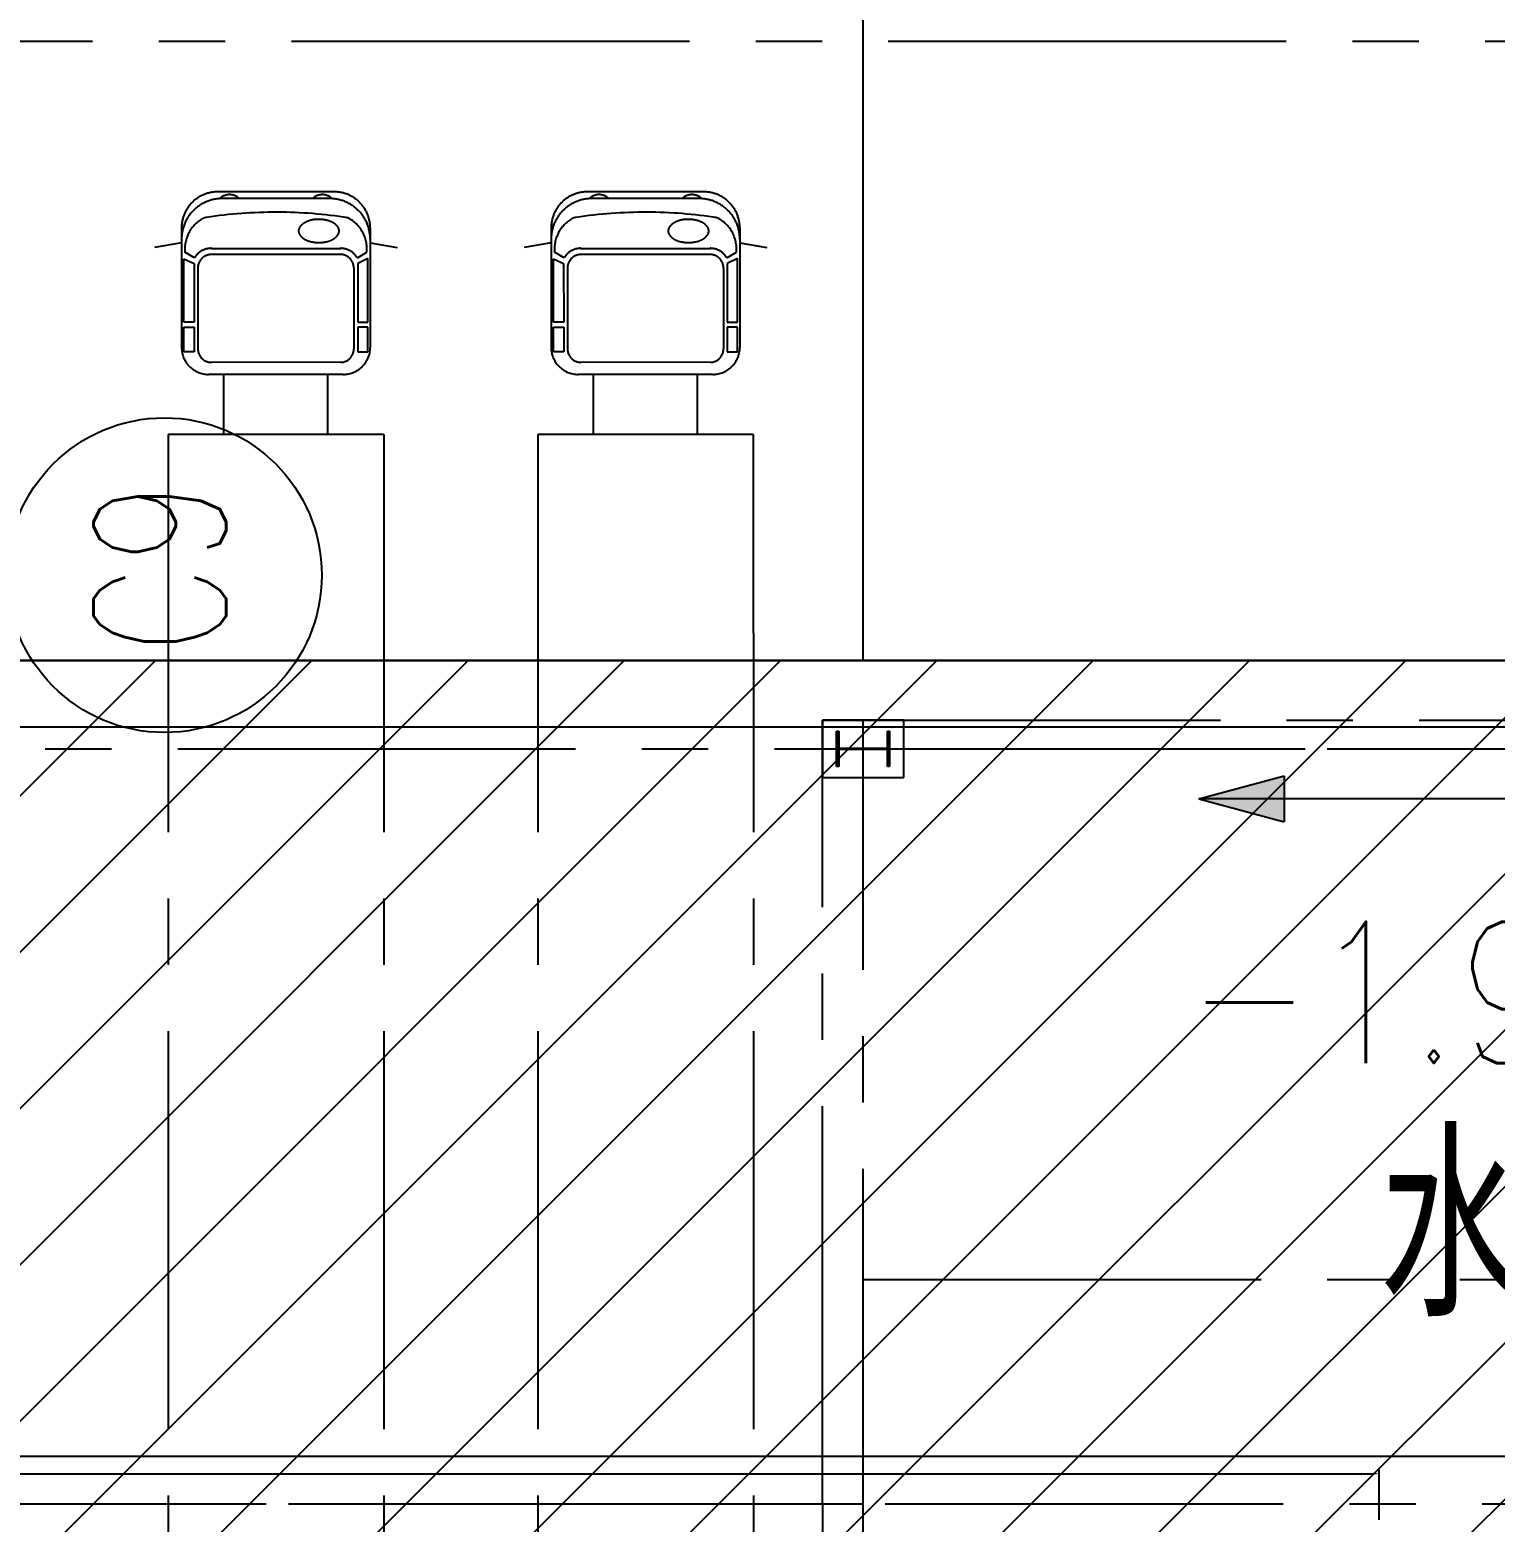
# Model space of a CAD drawing. Extents: x -40736 to 367926, y -65544 to 37405.
# Drawn here: x 343449 to 345106, y -50618 to -48930 of the extents above; entities that cross this region are included whole.
import ezdxf

# ---------------------------------------------------------------- set-up
doc = ezdxf.new("R2010")
doc.units = 0
doc.header["$LTSCALE"] = 600
doc.header["$MEASUREMENT"] = 0
doc.linetypes.add('CENTER2', pattern=[1.125, 0.75, -0.125, 0.125, -0.125])
doc.layers.get('DEFPOINTS').update_dxf_attribs({"linetype": 'CONTINUOUS'})
for name, color, linetype in [('0-CV-DIM', 3, 'CONTINUOUS'), ('0-架台', 232, 'CONTINUOUS'), ('底圖', 253, 'CONTINUOUS'), ('規劃圖', 253, 'CONTINUOUS')]:
    doc.layers.add(name, color=color, linetype=linetype)
doc.styles.get("Standard").update_dxf_attribs({"font": 'txt.shx', "width": 0.75, "bigfont": 'chineset.shx'})
doc.styles.add('SUNG', font='txt.shx', dxfattribs={"width": 0.8, "bigfont": 'chineset.shx'})
doc.dimstyles.get("Standard").update_dxf_attribs({"dimtxt": 0.18, "dimasz": 0.18, "dimexe": 0.18, "dimexo": 0.0625, "dimgap": 0.09, "dimtad": 0, "dimtih": 1, "dimtoh": 1, "dimdec": 4, "dimzin": 0, "dimdsep": 46, "dimtxsty": 'Standard', "dimcen": 0.09, "dimadec": 0, "dimazin": 0, "dimtfac": 1, "dimtdec": 4, "dimtofl": 0, "dimtmove": 0, "dimatfit": 3, "dimfxl": 0, "dimtolj": 1, "dimtzin": 0, "dimarcsym": 0})

# ---------------------------------------------------------------- blocks, each defined once
blk = doc.blocks.new('*D404')
at = {"layer": '0-CV-DIM', "color": 0, "lineweight": -2}
for p, q in [((29124, 49034), (29696, 49034)), ((29646, 48959), (29646, 11009)), ((29124, 10934), (29696, 10934))]:
    blk.add_line(p, q, dxfattribs=at)
at = {"layer": '0-CV-DIM', "color": 0}
for points in [[(29633, 48959), (29658, 48959), (29646, 49034)], [(29633, 11009), (29658, 11009), (29646, 10934)]]:
    blk.add_solid(points, dxfattribs=at)
at = {"layer": 'DEFPOINTS', "color": 0}
for p in [(29074, 49034), (29074, 10934), (29646, 10934)]:
    blk.add_point(p, dxfattribs=at)
at = {"layer": '0-CV-DIM', "color": 0, "insert": (29516, 29984), "char_height": 160, "attachment_point": 5, "rotation": 90}
blk.add_mtext('\\A1;38100', dxfattribs=at)
blk = doc.blocks.new('platform')
at = {"layer": '0-架台'}
blk.add_line((3250, -10894), (44776, -10894), dxfattribs=at)
blk = doc.blocks.new('A$C77002C3D')
at = {"layer": '0-CV-DIM'}
dim = blk.add_linear_dim(base=(29645.604359918, 10933.9163076346), p1=(29073.86652189, 49033.9163608073), p2=(29073.8663306003, 10933.9163076346), angle=90, dimstyle='Standard', override={"dimscale": 50}, dxfattribs=at)
dim.commit()
dim.dimension.update_dxf_attribs({"geometry": '*D404', "text_midpoint": (29515.604359918, 29983.916334221)})
blk = doc.blocks.new('A$C1C6605B1')
at = {"layer": '規劃圖'}
blk.add_circle((-567.90878, 4880.9627), 177.94301, dxfattribs=at)
at = {"layer": '規劃圖', "xscale": 0.09999999997671694, "yscale": 0.09999999997671694, "zscale": 0.09999999997671694}
blk.add_blockref('platform', (-3277.72048, 4973.90789), dxfattribs=at)
at = {"layer": '規劃圖', "xscale": 0.09999999997671694, "yscale": 0.09999999997671694, "zscale": 0.09999999997671694, "rotation": 90}
blk.add_blockref('A$C77002C3D', (1899.47115, 900.11336), dxfattribs=at)
at = {"layer": '規劃圖', "width": 0.75}
blk.add_text('C9', height=150, rotation=90, dxfattribs=at).set_placement((-498.04978, 4791.55426))

msp = doc.modelspace()

# ---------------------------------------------------------------- hatches: boundary and pattern name
at = {"layer": '底圖'}
h = msp.add_hatch(dxfattribs=at)
h.set_pattern_fill('ANSI31', color=253, scale=1000, style=0)
h.set_pattern_definition([(45, (309308.72, -68899.45), (-88.38835, 88.38835), [])])
h.paths.add_polyline_path([(337466.29017, -53718.31705), (346391.28917, -53718.31705), (346391.28917, -49643.31765), (337466.29017, -49643.31765)])

# ---------------------------------------------------------------- linework, layer by layer
at = {"layer": '底圖', "color": 253}
for p, q in [((344391.28927, -49643.31765), (344391.28927, -33643.31825)), ((337391.29017, -49643.31765), (353391.28837, -49643.31765)), ((337466.29017, -49718.31765), (355466.28837, -49718.31765)), ((344771.03568, -49799.78602), (344867.62826, -49773.90412)), ((344867.62826, -49773.90412), (344867.62826, -49825.66793)), ((345148.19475, -49799.78602), (344771.03568, -49799.78602)), ((344771.03568, -49799.78602), (344867.62826, -49825.66793))]:
    msp.add_line(p, q, dxfattribs=at)
at = {"layer": '底圖', "linetype": 'CENTER2'}
for p, q in [((334294.78482, -48943.38448), (359935.43912, -48942.14948)), ((343793.18276, -49113.34203), (343661.10276, -49113.35475)), ((343788.10349, -49120.96252), (343666.18349, -49120.97426)), ((344211.18276, -49113.34203), (344079.10276, -49113.35475)), ((344206.10349, -49120.96252), (344084.18349, -49120.97426)), ((343620.46668, -49153.99867), (343620.47971, -49289.29014)), ((343833.82667, -49153.97811), (343833.83971, -49289.26958)), ((344038.46668, -49153.99867), (344038.47971, -49289.29014)), ((344251.82667, -49153.97811), (344251.83971, -49289.26958)), ((343620.46832, -49171.06024), (343589.88359, -49176.39106)), ((343653.79675, -49177.44952), (343800.50112, -49177.43539)), ((343833.82832, -49171.03968), (343864.41407, -49176.36461)), ((344038.46832, -49171.06024), (344007.88359, -49176.39106)), ((344071.79675, -49177.44952), (344218.50112, -49177.43539)), ((344251.82832, -49171.03968), (344282.41407, -49176.36461)), ((343622.99757, -49260.67591), (343622.99065, -49188.91362)), ((343622.99065, -49188.91362), (343634.6137, -49194.47094)), ((343635.01739, -49188.08725), (343624.31877, -49181.65938)), ((343634.6137, -49194.47094), (343634.62008, -49260.67479)), ((343800.13644, -49184.20262), (343654.16273, -49184.21669)), ((343819.28253, -49188.0695), (343829.97991, -49181.63956)), ((343831.30942, -49188.89355), (343819.68745, -49194.45311)), ((343819.68745, -49194.45311), (343819.69382, -49260.65696)), ((343831.31634, -49260.65584), (343831.30942, -49188.89355)), ((344040.99757, -49260.67591), (344040.99065, -49188.91362)), ((344040.99065, -49188.91362), (344052.6137, -49194.47094)), ((344053.01739, -49188.08725), (344042.31877, -49181.65938)), ((344052.6137, -49194.47094), (344052.62008, -49260.67479)), ((344218.13644, -49184.20262), (344072.16273, -49184.21669)), ((344237.28253, -49188.0695), (344247.97991, -49181.63956)), ((344249.30942, -49188.89355), (344237.68745, -49194.45311)), ((344237.68745, -49194.45311), (344237.69382, -49260.65696)), ((344249.31634, -49260.65584), (344249.30942, -49188.89355)), ((343638.9242, -49199.45815), (343638.93301, -49290.89815)), ((343815.37791, -49199.44116), (343815.38671, -49290.88116)), ((344056.9242, -49199.45815), (344056.93301, -49290.89815)), ((344233.37791, -49199.44116), (344233.38671, -49290.88116)), ((343634.62008, -49260.67479), (343622.99757, -49260.67591)), ((343819.69382, -49260.65696), (343831.31634, -49260.65584)), ((344052.62008, -49260.67479), (344040.99757, -49260.67591)), ((344237.69382, -49260.65696), (344249.31634, -49260.65584)), ((343622.99812, -49266.45658), (343634.62064, -49266.45546)), ((343623.0008, -49294.20378), (343622.99812, -49266.45658)), ((343634.62064, -49266.45546), (343634.62331, -49294.20266)), ((343831.31689, -49266.43651), (343819.69438, -49266.43763)), ((343819.69438, -49266.43763), (343819.69705, -49294.18483)), ((343831.31957, -49294.18371), (343831.31689, -49266.43651)), ((344040.99812, -49266.45658), (344052.62064, -49266.45546)), ((344041.0008, -49294.20378), (344040.99812, -49266.45658)), ((344052.62064, -49266.45546), (344052.62331, -49294.20266)), ((344249.31689, -49266.43651), (344237.69438, -49266.43763)), ((344237.69438, -49266.43763), (344237.69705, -49294.18483)), ((344249.31956, -49294.18371), (344249.31689, -49266.43651)), ((343634.62331, -49294.20266), (343623.0008, -49294.20378)), ((343819.69705, -49294.18483), (343831.31957, -49294.18371)), ((344052.62331, -49294.20266), (344041.0008, -49294.20378)), ((344237.69705, -49294.18483), (344249.31956, -49294.18371)), ((343800.14818, -49306.12262), (343654.17448, -49306.13669)), ((344218.14818, -49306.12262), (344072.17448, -49306.13669)), ((343803.36264, -49319.75252), (343650.96264, -49319.7672)), ((343668.33882, -49387.65734), (343668.33228, -49319.76553)), ((343785.99955, -49387.646), (343785.99301, -49319.75419)), ((344221.36264, -49319.75252), (344068.96264, -49319.7672)), ((344086.33882, -49387.65734), (344086.33228, -49319.76553)), ((344203.99955, -49387.646), (344203.99301, -49319.75419)), ((343849.08918, -49387.63993), (343605.24918, -49387.66341)), ((343605.24918, -49387.66341), (343605.36957, -50637.34341)), ((343849.08918, -49387.63993), (343849.20957, -50637.31992)), ((344267.08918, -49387.63993), (344023.24918, -49387.66341)), ((344023.24918, -49387.66341), (344023.36957, -50637.34341)), ((344267.08918, -49387.63993), (344267.20957, -50637.31992)), ((344345.28957, -50597.33166), (344345.28957, -49710.83166)), ((344345.28957, -49710.83166), (347437.28957, -49710.85549)), ((344437.28957, -49710.83166), (344345.28957, -49710.83166)), ((344345.28957, -49710.83166), (344345.28957, -49775.83166)), ((344391.28957, -49775.83166), (344391.28957, -49710.83166)), ((344437.28957, -49775.83166), (344437.28957, -49710.83166)), ((344361.28957, -49763.33166), (344361.28957, -49723.33166)), ((344361.28957, -49723.33166), (344363.78957, -49723.33166)), ((344363.78957, -49727.03663), (344361.28957, -49724.53663)), ((344363.78957, -49727.92051), (344361.28957, -49725.42051)), ((344363.78957, -49729.68828), (344361.28957, -49727.18828)), ((344363.78957, -49730.57216), (344361.28957, -49728.07216)), ((344363.78957, -49732.33993), (344361.28957, -49729.83993)), ((344363.78957, -49733.22381), (344361.28957, -49730.72381)), ((344363.78957, -49734.99158), (344361.28957, -49732.49158)), ((344363.78957, -49735.87546), (344361.28957, -49733.37546)), ((344363.78957, -49737.64323), (344361.28957, -49735.14323)), ((344363.78957, -49725.26886), (344361.85237, -49723.33166)), ((344363.78957, -49724.38498), (344362.73625, -49723.33166)), ((344363.78957, -49723.33166), (344363.78957, -49742.53166)), ((344418.78957, -49742.53166), (344418.78957, -49723.33166)), ((344418.78957, -49723.33166), (344421.28957, -49723.33166)), ((344421.28957, -49726.20032), (344418.78957, -49723.70032)), ((344421.28957, -49727.0842), (344418.78957, -49724.5842)), ((344421.28957, -49728.85197), (344418.78957, -49726.35197)), ((344421.28957, -49729.73585), (344418.78957, -49727.23585)), ((344421.28957, -49731.50362), (344418.78957, -49729.00362)), ((344421.28957, -49732.3875), (344418.78957, -49729.8875)), ((344421.28957, -49734.15527), (344418.78957, -49731.65527)), ((344421.28957, -49735.03915), (344418.78957, -49732.53915)), ((344421.28957, -49736.80692), (344418.78957, -49734.30692)), ((344421.28957, -49737.6908), (344418.78957, -49735.1908)), ((344421.28957, -49724.43255), (344420.18868, -49723.33166)), ((344421.28957, -49723.54867), (344421.07256, -49723.33166)), ((344421.28957, -49723.33166), (344421.28957, -49763.33166)), ((333491.07, -49743.33166), (347391.28957, -49743.33166)), ((344345.28957, -49743.33166), (344437.28957, -49743.33166)), ((344363.78957, -49738.52711), (344361.28957, -49736.02711)), ((344363.78957, -49740.29488), (344361.28957, -49737.79488)), ((344363.78957, -49741.17876), (344361.28957, -49738.67876)), ((344364.9747, -49744.13166), (344361.28957, -49740.44653)), ((344364.09082, -49744.13166), (344361.28957, -49741.33041)), ((344363.78957, -49745.59818), (344361.28957, -49743.09818)), ((344363.78957, -49746.48206), (344361.28957, -49743.98206)), ((344363.78957, -49748.24983), (344361.28957, -49745.74983)), ((344363.78957, -49749.13372), (344361.28957, -49746.63372)), ((344363.78957, -49750.90148), (344361.28957, -49748.40148)), ((344363.78957, -49751.78537), (344361.28957, -49749.28537)), ((344363.78957, -49753.55313), (344361.28957, -49751.05313)), ((344363.78957, -49754.43702), (344361.28957, -49751.93702)), ((344363.78957, -49742.53166), (344418.78957, -49742.53166)), ((344418.78957, -49744.13166), (344363.78957, -49744.13166)), ((344363.78957, -49744.13166), (344363.78957, -49763.33166)), ((344366.74247, -49744.13166), (344365.14247, -49742.53166)), ((344367.62635, -49744.13166), (344366.02635, -49742.53166)), ((344369.39412, -49744.13166), (344367.79412, -49742.53166)), ((344370.278, -49744.13166), (344368.678, -49742.53166)), ((344372.04577, -49744.13166), (344370.44577, -49742.53166)), ((344372.92965, -49744.13166), (344371.32965, -49742.53166)), ((344374.69742, -49744.13166), (344373.09742, -49742.53166)), ((344375.5813, -49744.13166), (344373.9813, -49742.53166)), ((344377.34907, -49744.13166), (344375.74907, -49742.53166)), ((344378.23295, -49744.13166), (344376.63295, -49742.53166)), ((344380.00072, -49744.13166), (344378.40072, -49742.53166)), ((344380.8846, -49744.13166), (344379.2846, -49742.53166)), ((344382.65237, -49744.13166), (344381.05237, -49742.53166)), ((344383.53625, -49744.13166), (344381.93625, -49742.53166)), ((344385.30402, -49744.13166), (344383.70402, -49742.53166)), ((344386.1879, -49744.13166), (344384.5879, -49742.53166)), ((344387.95567, -49744.13166), (344386.35567, -49742.53166)), ((344388.83955, -49744.13166), (344387.23955, -49742.53166)), ((344390.60732, -49744.13166), (344389.00732, -49742.53166)), ((344391.4912, -49744.13166), (344389.8912, -49742.53166)), ((344391.28957, -49743.33166), (347391.28957, -49743.33166)), ((344391.28957, -51343.33166), (344391.28957, -49743.33166)), ((344393.25897, -49744.13166), (344391.65897, -49742.53166)), ((344394.14286, -49744.13166), (344392.54286, -49742.53166)), ((344395.91062, -49744.13166), (344394.31062, -49742.53166)), ((344396.79451, -49744.13166), (344395.19451, -49742.53166)), ((344398.56227, -49744.13166), (344396.96227, -49742.53166)), ((344399.44616, -49744.13166), (344397.84616, -49742.53166)), ((344401.21392, -49744.13166), (344399.61392, -49742.53166)), ((344402.09781, -49744.13166), (344400.49781, -49742.53166)), ((344403.86557, -49744.13166), (344402.26557, -49742.53166)), ((344404.74946, -49744.13166), (344403.14946, -49742.53166)), ((344406.51722, -49744.13166), (344404.91722, -49742.53166)), ((344407.40111, -49744.13166), (344405.80111, -49742.53166)), ((344409.16887, -49744.13166), (344407.56887, -49742.53166)), ((344410.05276, -49744.13166), (344408.45276, -49742.53166)), ((344411.82052, -49744.13166), (344410.22052, -49742.53166)), ((344412.70441, -49744.13166), (344411.10441, -49742.53166)), ((344414.47218, -49744.13166), (344412.87218, -49742.53166)), ((344415.35606, -49744.13166), (344413.75606, -49742.53166)), ((344417.12383, -49744.13166), (344415.52383, -49742.53166)), ((344418.00771, -49744.13166), (344416.40771, -49742.53166)), ((344421.28957, -49745.64576), (344418.17548, -49742.53166)), ((344421.28957, -49739.45857), (344418.78957, -49736.95857)), ((344421.28957, -49740.34245), (344418.78957, -49737.84245)), ((344421.28957, -49742.11022), (344418.78957, -49739.61022)), ((344421.28957, -49742.9941), (344418.78957, -49740.4941)), ((344421.28957, -49744.76187), (344418.78957, -49742.26187)), ((344418.78957, -49763.33166), (344418.78957, -49744.13166)), ((344421.28957, -49747.41352), (344418.78957, -49744.91352)), ((344421.28957, -49748.29741), (344418.78957, -49745.79741)), ((344421.28957, -49750.06517), (344418.78957, -49747.56517)), ((344421.28957, -49750.94906), (344418.78957, -49748.44906)), ((344421.28957, -49752.71682), (344418.78957, -49750.21682)), ((344421.28957, -49753.60071), (344418.78957, -49751.10071)), ((344363.78957, -49756.20478), (344361.28957, -49753.70478)), ((344363.78957, -49757.08867), (344361.28957, -49754.58867)), ((344363.78957, -49758.85643), (344361.28957, -49756.35643)), ((344363.78957, -49759.74032), (344361.28957, -49757.24032)), ((344363.78957, -49761.50808), (344361.28957, -49759.00808)), ((344363.78957, -49762.39197), (344361.28957, -49759.89197)), ((344362.9615, -49763.33166), (344361.28957, -49761.65973)), ((344362.07761, -49763.33166), (344361.28957, -49762.54362)), ((344363.78957, -49763.33166), (344361.28957, -49763.33166)), ((344421.28957, -49755.36847), (344418.78957, -49752.86847)), ((344421.28957, -49756.25236), (344418.78957, -49753.75236)), ((344421.28957, -49758.02012), (344418.78957, -49755.52012)), ((344421.28957, -49758.90401), (344418.78957, -49756.40401)), ((344421.28957, -49760.67177), (344418.78957, -49758.17177)), ((344421.28957, -49761.55566), (344418.78957, -49759.05566)), ((344421.28957, -49763.32342), (344418.78957, -49760.82342)), ((344420.41392, -49763.33166), (344418.78957, -49761.70731)), ((344421.28957, -49763.33166), (344418.78957, -49763.33166)), ((344345.28957, -49775.83166), (344437.28957, -49775.83166)), ((344391.28957, -50343.33166), (347391.28957, -50343.33166)), ((344391.28957, -50343.33166), (347391.28957, -50343.33166)), ((360391.28956, -50597.33166), (332391.28957, -50597.33166)), ((344391.28957, -50597.33166), (341391.28957, -50597.33166)), ((344345.28957, -50597.33166), (344345.28957, -50997.33166))]:
    msp.add_line(p, q, dxfattribs=at)
at = {"layer": '底圖', "color": 253}
msp.add_lwpolyline([(337466.29017, -53718.31705), (346391.28917, -53718.31705), (346391.28917, -49643.31765), (337466.29017, -49643.31765)], close=True, dxfattribs=at)
at = {"layer": '底圖', "linetype": 'CENTER2'}
for centre, major_axis, start_param, end_param in [((343661.10668, -49153.99475), (28.73682, 28.73682), 0.7854944947, 2.3562908214), ((343666.1879, -49166.69426), (-32.32892, 32.32892), -0.7853018321, 0.7854944946), ((343674.6207, -49131.77268), (10.82879, 10.82879), 6.2805556439, 7.8630295438), ((343779.66837, -49131.76256), (-10.82879, 10.82879), 4.7035337332, 6.2860076331), ((343788.1079, -49166.68252), (32.32892, 32.32892), 5.497883475, 7.0686798018), ((343793.18667, -49153.98203), (28.73682, 28.73682), 5.497883475, 7.0686798018), ((344079.10667, -49153.99475), (28.73682, 28.73682), 0.7854944947, 2.3562908214), ((344084.1879, -49166.69426), (-32.32892, 32.32892), -0.7853018321, 0.7854944946), ((344092.6207, -49131.77268), (-10.82879, 10.82879), 4.7097593172, 6.292233217), ((344197.66837, -49131.76256), (-10.82879, 10.82879), 4.7035337332, 6.2860076331), ((344206.1079, -49166.68252), (32.32892, 32.32892), 5.497883475, 7.0686798018), ((344211.18667, -49153.98203), (-28.73682, 28.73682), 3.9270871482, 5.497883475), ((343664.37957, -49178.31105), (28.42603, 28.42603), 1.3577944952, 2.4395819058), ((343650.85977, -49157.32913), (10.77631, 10.77631), 0.9351989593, 1.3577944952), ((343727.19572, -49663.09471), (372.45711, 372.45711), 0.6303026581, 0.9351989593), ((343774.1727, -49174.03899), (20.90725, 20.90725), 0.7313380548, 1.0171105561), ((343775.7742, -49184.66614), (-28.39124, 28.39124), -1.0169178934, -0.785301832), ((343803.43422, -49157.31443), (10.77631, 10.77631), 0.2131944941, 0.63579003), ((343789.91846, -49178.29895), (28.42603, 28.42603), 5.4145923908, 6.5863262419), ((344082.37957, -49178.31105), (28.42603, 28.42603), 1.3577944952, 2.4395819058), ((344068.85977, -49157.32913), (10.77631, 10.77631), 0.9351989593, 1.3577944952), ((344145.19572, -49663.09471), (-372.45711, 372.45711), -0.9404936687, -0.6355973675), ((344192.1727, -49174.03899), (20.90725, 20.90725), 0.7313380548, 1.0171105561), ((344193.7742, -49184.66614), (-28.39124, 28.39124), -1.0169178934, -0.785301832), ((344221.43422, -49157.31443), (10.77631, 10.77631), 0.2131944941, 0.63579003), ((344207.91846, -49178.29895), (28.42603, 28.42603), 5.4145923908, 6.5863262419), ((343760.56841, -49157.57612), (5.46827, 5.46827), 1.7273653962, 2.3562908214), ((343760.56841, -49157.57612), (-5.46827, 5.46827), 0.7854944946, 1.4144199201), ((343767.81174, -49162.84436), (11.80153, 11.80153), 1.3031017751, 1.7273653962), ((343774.16238, -49173.99529), (20.8755, 20.8755), 1.0171105561, 1.3031017751), ((343778.93026, -49171.27864), (-18.66535, 18.66535), -1.3029091125, -1.0169178934), ((343783.73245, -49162.84282), (11.80153, 11.80153), 6.1268089004, 6.5510725214), ((343790.97476, -49157.57319), (5.46827, 5.46827), 5.497883475, 6.1268089004), ((343790.97476, -49157.57319), (5.46827, 5.46827), 4.8689580498, 5.497883475), ((344178.56841, -49157.57612), (5.46827, 5.46827), 1.7273653962, 2.3562908214), ((344178.56841, -49157.57612), (5.46827, 5.46827), 2.3562908214, 2.9852162469), ((344185.81174, -49162.84436), (11.80153, 11.80153), 1.3031017751, 1.7273653962), ((344192.16238, -49173.99529), (20.8755, 20.8755), 1.0171105561, 1.3031017751), ((344196.93026, -49171.27864), (-18.66535, 18.66535), -1.3029091125, -1.0169178934), ((344201.73245, -49162.84282), (-11.80153, 11.80153), 4.5560125737, 4.9802761946), ((344208.97476, -49157.57319), (5.46827, 5.46827), 5.497883475, 6.1268089004), ((344208.97476, -49157.57319), (5.46827, 5.46827), 4.8689580498, 5.497883475), ((343654.1642, -49199.45669), (15.74587, 15.74587), 0.7854944947, 1.8203440402), ((343767.81073, -49152.30648), (-11.80153, 11.80153), 1.4144199201, 1.838683541), ((343772.61291, -49143.87066), (-18.66535, 18.66535), 1.838683541, 2.1246747602), ((343775.76898, -49130.48316), (-28.39124, 28.39124), 2.1246747602, 2.3562908215), ((343775.76898, -49130.48316), (28.39124, 28.39124), 3.9270871483, 4.1587032097), ((343778.92762, -49143.87005), (-18.66535, 18.66535), 2.5879068829, 2.8738981019), ((343783.73143, -49152.30494), (11.80153, 11.80153), 4.4446944287, 4.8689580498), ((343800.13791, -49199.44262), (-15.74587, 15.74587), 4.4630339294, 5.497883475), ((344072.1642, -49199.45669), (-15.74587, 15.74587), -0.7853018321, 0.2495477135), ((344185.81073, -49152.30648), (11.80153, 11.80153), 2.9852162469, 3.4094798678), ((344190.61291, -49143.87066), (-18.66535, 18.66535), 1.838683541, 2.1246747602), ((344193.76898, -49130.48316), (-28.39124, 28.39124), 2.1246747602, 2.3562908215), ((344193.76898, -49130.48316), (-28.39124, 28.39124), 2.3562908215, 2.5879068829), ((344196.92762, -49143.87005), (-18.66535, 18.66535), 2.5879068829, 2.8738981019), ((344201.73143, -49152.30494), (11.80153, 11.80153), 4.4446944287, 4.8689580498), ((344218.13791, -49199.44262), (-15.74587, 15.74587), 4.4630339294, 5.497883475), ((343654.1642, -49199.45669), (-10.77631, 10.77631), -0.7853018321, 0.7854944946), ((343800.13791, -49199.44262), (10.77631, 10.77631), 5.497883475, 7.06867983), ((344072.1642, -49199.45669), (-10.77631, 10.77631), -0.7853018321, 0.7854944946), ((344218.13791, -49199.44262), (10.77631, 10.77631), 5.497883475, 7.06867983), ((343650.95971, -49289.2872), (-21.55261, 21.55261), 0.7854944946, 2.3562908215), ((343654.17301, -49290.89669), (-10.77631, 10.77631), 0.7854944946, 2.3562908215), ((343800.14671, -49290.88262), (-10.77631, 10.77631), 2.3562906309, 3.9270871482), ((343803.35971, -49289.27252), (21.55261, 21.55261), 3.9270871483, 5.497883475), ((344068.95971, -49289.2872), (-21.55261, 21.55261), 0.7854944946, 2.3562908215), ((344072.17301, -49290.89669), (10.77631, 10.77631), 2.3562908214, 3.9270871483), ((344218.14671, -49290.88262), (-10.77631, 10.77631), 2.3562906309, 3.9270871482), ((344221.35971, -49289.27252), (-21.55261, 21.55261), 2.3562908215, 3.9270871482)]:
    msp.add_ellipse(centre, major_axis=major_axis, ratio=1, start_param=start_param, end_param=end_param, dxfattribs=at)
at = {"layer": '底圖', "color": 253}
msp.add_solid([(344867.62826, -49773.90412), (344867.62826, -49825.66793), (344771.03568, -49799.78602)], dxfattribs=at)

# ---------------------------------------------------------------- block references
msp.add_blockref('A$C1C6605B1', (344169.01004, -54427.7968), dxfattribs=at)

# ---------------------------------------------------------------- texts
at = {"layer": '底圖', "color": 253, "style": 'SUNG', "width": 0.8}
for s, height, p in [('-1.9', 160, (344756.96326, -50098.71282)), ('水溝底起點', 200, (344975.42317, -50384.63048))]:
    msp.add_text(s, height=height, dxfattribs=at).set_placement(p)

doc.saveas('drawing.dxf')
